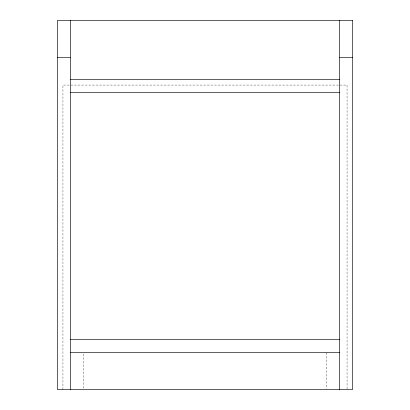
<?xml version="1.0" encoding="UTF-8"?>
<svg xmlns="http://www.w3.org/2000/svg" width="410" height="410" viewBox="0 0 410 410"><rect width="100%" height="100%" fill="white"/><g stroke="black" fill="none" stroke-linecap="round" stroke-linejoin="round"><path stroke-width="0.31" stroke-dasharray="2.05 1.54" d="M347.065 388.859L347.065 85.075L62.935 85.075L62.935 389.5M326.77 352.6L326.77 388.864M83.23 353.871L83.23 388.864"/><path stroke-width="0.61" d="M57.4 57.4L70.315 57.4M339.685 57.4L352.6 57.4M70.315 79.54L339.685 79.54M70.315 92.455L339.685 92.455M70.315 339.685L339.685 339.685M70.315 352.6L339.685 352.6M339.685 20.5L339.685 389.5M70.315 20.5L70.315 389.5M352.6 20.5L57.4 20.5L57.4 389.5L352.6 389.5L352.6 20.5"/></g></svg>
